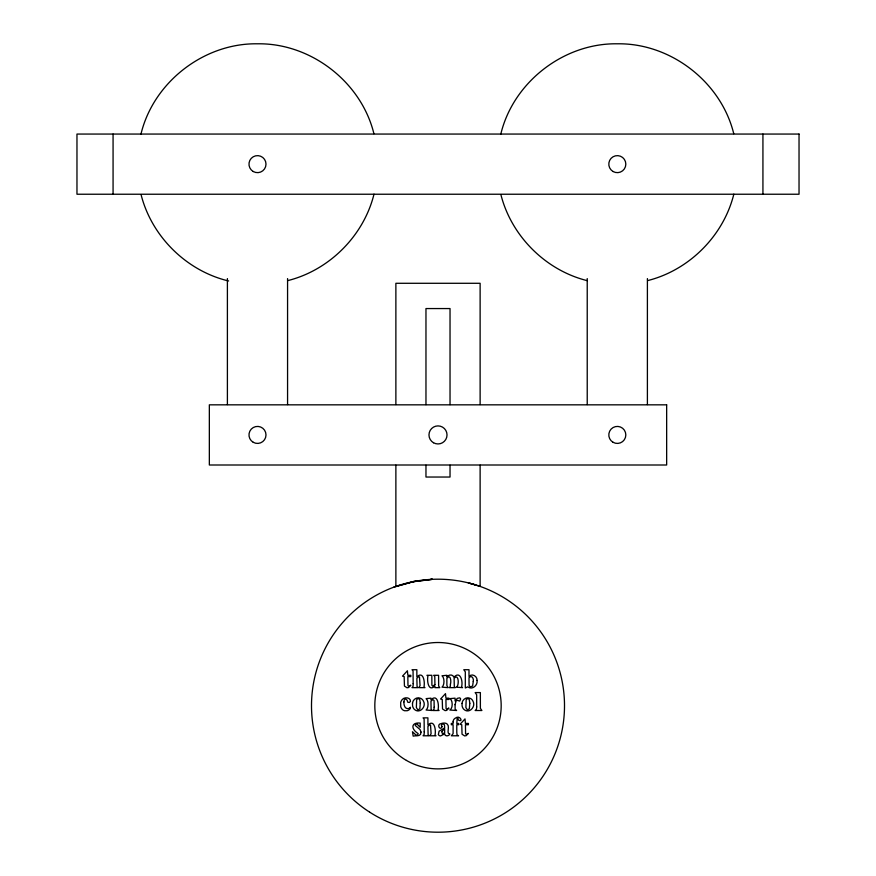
<?xml version="1.0" encoding="UTF-8"?>
<svg xmlns="http://www.w3.org/2000/svg" width="876" height="876" viewBox="0 0 876 876"><rect width="100%" height="100%" fill="white"/><g stroke="black" fill="none" stroke-linecap="round" stroke-linejoin="round"><path stroke-width="1.31" d="M140.959 134.137C153.42 82.136 204.031 42.946 257.478 43.8C310.794 42.946 361.251 81.906 373.91 133.7M374.008 194.154C363.726 235.743 329.453 270.093 287.93 280.572M500.798 134.137C513.248 82.136 563.859 42.946 617.317 43.8C670.622 42.946 721.079 81.906 733.749 133.7M733.836 194.154C723.554 235.743 689.292 270.093 647.758 280.572M393.707 587.194L414.228 581.445L432.35 579.321L430.576 579.408M432.35 579.321L411.851 581.927L414.228 581.445L395.875 586.405L395.875 465.156M587.303 280.67C545.715 270.388 511.365 236.115 500.886 194.592M228.603 280.977C186.533 270.969 151.625 236.52 141.058 194.592M475.558 584.894L468.255 582.858L480.125 586.405L480.125 465.156M762.93 134.061L762.93 194.231M647.397 278.579L647.397 404.581M587.227 278.579L587.227 404.581M480.125 404.537L480.125 283.287L395.875 283.287L395.875 404.537M450.034 404.646L450.034 308.56L425.966 308.56L425.966 404.646M450.034 465.2L450.034 477.037L425.966 477.037L425.966 465.2M287.569 278.579L287.569 404.581M227.399 278.579L227.399 404.581M113.07 134.061L113.07 194.231M413.176 683.608L413.089 686.357L411.994 687.649L418.049 687.649L417.053 686.598L416.856 678.352L418.41 676.809L419.462 676.874L420.053 685.569L418.881 687.649L424.937 687.649L423.984 686.718C425.057 682.163 423.436 670.534 416.856 676.885L416.856 669.713L411.994 669.713L413.056 670.928L413.176 683.608M424.236 731.745L424.137 734.504L423.042 735.785L429.098 735.785L428.101 734.745L427.915 726.489L429.459 724.956L430.521 725.01L431.101 733.705L429.93 735.785L435.985 735.785L435.033 734.855C436.106 730.299 434.485 718.67 427.915 725.032L427.915 717.849L423.042 717.849L424.115 719.065L424.236 731.745M450.428 684.178L450.286 686.499L449.246 687.649L455.301 687.649L454.305 686.62L454.107 678.374C458.761 672.823 459.363 685.569 456.484 687.167L462.539 687.649L461.586 686.718C463.13 681.561 460.382 670.217 453.899 677.236C452.87 674.038 448.446 674.52 446.87 676.984L446.87 675.297L441.997 675.768C444.636 677.663 444.647 685.273 441.997 687.167L448.052 687.649L446.88 685.47L446.87 678.374C450.614 673.381 451.381 681.769 450.428 684.178M455.071 704.654L455.159 709.319L456.615 710.513L449.848 710.031C452.98 708.64 452.991 700.044 449.848 698.632L455.071 698.161L455.071 700.953L457.327 698.347L459.561 697.876A1.445 1.445 0 0 1 460.623 699.092L459.725 701.085L457.13 700.296L456.122 700.8L455.071 704.654M453.1 721.813L453.1 723.434L451.315 723.434L451.315 724.737L453.1 724.737L453.1 733.65L451.315 735.785L458.564 735.785L457.042 734.855L456.779 732.358L456.779 724.737L458.564 724.737L458.564 723.434L456.779 723.434L457.206 718.331L458.06 718.408L458.236 719.984C463.82 722.974 459.955 714.487 455.63 718.013A4.479 4.479 0 0 0 454.315 718.922L453.954 719.338A3.931 3.931 0 0 0 453.242 720.751L453.1 721.813M434.167 707.26L433.992 709.396L432.985 710.513L439.04 710.513L438.077 709.582C439.204 704.994 437.518 693.31 430.959 699.825L430.959 698.161L426.097 698.632C428.725 700.526 428.736 708.137 426.097 710.031L432.153 710.513L431.112 709.341L430.959 701.249L432.81 699.606L434.058 700.45L434.167 707.26M420.272 703.308L419.812 708.87L417.841 709.867L416.363 707.512L416.637 700.023A1.675 1.675 0 0 1 418.279 698.752A1.566 1.566 0 0 1 419.768 699.672L420.272 703.308M469.799 703.308L469.339 708.87L467.368 709.867L465.879 707.512L466.163 700.023A1.675 1.675 0 0 1 467.806 698.752A1.566 1.566 0 0 1 469.295 699.672L469.799 703.308M403.902 701.972L403.956 703.702A9.406 9.406 0 0 0 404.581 706.144C405.26 708.815 408.884 709.626 410.483 707.282L409.935 709.012A5.431 5.431 0 0 1 407.132 710.721L404.624 710.732A4.654 4.654 0 0 1 402.456 709.571L401.876 708.936A6.57 6.57 0 0 1 400.748 706.746L400.682 702.541A7.139 7.139 0 0 1 402.215 699.585C404.318 696.759 410.669 697.219 410.472 701.402L409.344 702.497L407.712 702.223C407.45 698.676 403.913 697.504 403.902 701.972M476.686 706.932L476.413 709.527L475.142 710.513L481.91 710.513L480.387 708.366L480.366 692.577L475.142 692.577L476.675 694.788L476.686 706.932M477.059 680.389C477.978 685.328 472.12 690.408 467.806 686.817L465.32 687.999L465.309 671.804L463.776 669.713L468.999 669.713L468.999 676.546C471.934 672.932 477.398 676.206 477.059 680.389M473.27 681.462L472.591 686.105L470.127 686.861L469.076 685.317L468.999 677.75C471.616 674.334 474.036 678.769 473.27 681.462M412.486 703.428L412.596 705.99A6.997 6.997 0 0 0 414.293 709.319C419.527 714.345 426.809 706.614 423.349 700.997A5.376 5.376 0 0 0 420.666 698.336C416.998 696.475 412.662 699.486 412.486 703.428M462.013 703.428L462.112 705.99A6.997 6.997 0 0 0 463.82 709.319C469.054 714.345 476.325 706.614 472.876 700.997A5.376 5.376 0 0 0 470.193 698.336C466.525 696.475 462.189 699.486 462.013 703.428M442.15 726.554C440.3 731.537 436.029 724.211 441.208 723.576A8.53 8.53 0 0 1 444.329 723.083L445.577 723.237A3.712 3.712 0 0 1 447.231 724.123C450.198 726.226 446.092 733.891 449.487 733.792L449.881 734C449.005 736.256 444.92 736.749 444.658 733.88L440.595 735.906A2.409 2.409 0 0 1 438.361 734.57L439.095 731.186L444.658 727.923L444.45 724.802C443.147 722.93 439.905 724.759 442.15 726.554M421.027 732.062C421.225 737.285 415.498 735.194 413.187 736.136L412.476 731.745L416.023 735.095L417.545 734.964L418.159 733.606C410.625 728.898 411.074 722.109 420.195 723.072L420.195 727.354L417.118 724.134L415.782 724.222L415.235 725.448L420.009 729.511L421.027 732.062M441.712 731.58L442.457 733.672L444.658 732.938L444.658 728.821L441.712 731.58M410.68 685.317L408.588 687.54L406.99 687.759L404.438 686.072L404.154 676.601L402.489 676.141L407.395 670.786L407.833 675.297L410.8 675.297L410.8 676.601L407.833 676.601L407.975 685.667L408.72 686.226L410.68 685.317M448.775 708.18L446.672 710.403L445.085 710.622L442.533 708.947L442.249 699.464L440.584 699.004L445.49 693.65L445.928 698.161L448.895 698.161L448.895 699.464L445.928 699.464L446.07 708.531L446.804 709.089L448.775 708.18M468.288 733.453L466.185 735.676L464.598 735.895L462.046 734.219L461.761 724.737L460.097 724.277L465.003 718.922L465.441 723.434L468.408 723.434L468.408 724.737L465.441 724.737L465.583 733.803L466.328 734.362L468.288 733.453M434.912 684.594L432.766 686.215L431.901 685.24L431.824 675.297L426.951 675.297L427.915 676.228C426.809 680.762 428.452 692.445 434.912 685.996L434.912 687.649L439.785 687.649L438.646 686.05L438.591 675.297L433.73 675.297L434.781 676.458L434.912 684.594M799.032 134.061L76.968 134.061L76.968 194.231L799.032 194.231L799.032 134.061M666.658 404.832L209.342 404.832L209.342 465.003L666.658 465.003L666.658 404.832M406.409 760.412A63.181 63.181 0 0 0 501.181 705.695A63.181 63.181 0 0 0 406.409 650.977A63.181 63.181 0 0 0 406.409 760.412M369.606 812.118A126.505 126.505 0 0 0 564.363 711.717A126.505 126.505 0 0 0 380.031 593.26A126.505 126.505 0 0 0 369.606 812.118M613.058 171.51A8.508 8.508 0 0 0 625.825 164.141A8.508 8.508 0 0 0 613.058 156.771A8.508 8.508 0 0 0 613.058 171.51M253.23 171.51A8.508 8.508 0 0 0 265.997 164.141A8.508 8.508 0 0 0 253.23 156.771A8.508 8.508 0 0 0 253.23 171.51M613.058 442.292A8.508 8.508 0 0 0 625.825 434.923A8.508 8.508 0 0 0 613.058 427.554A8.508 8.508 0 0 0 613.058 442.292M253.23 442.292A8.508 8.508 0 0 0 265.997 434.923A8.508 8.508 0 0 0 253.23 427.554A8.508 8.508 0 0 0 253.23 442.292M433.489 442.741A9.023 9.023 0 0 0 447.023 434.923A9.023 9.023 0 0 0 433.489 427.105A9.023 9.023 0 0 0 433.489 442.741"/></g></svg>
